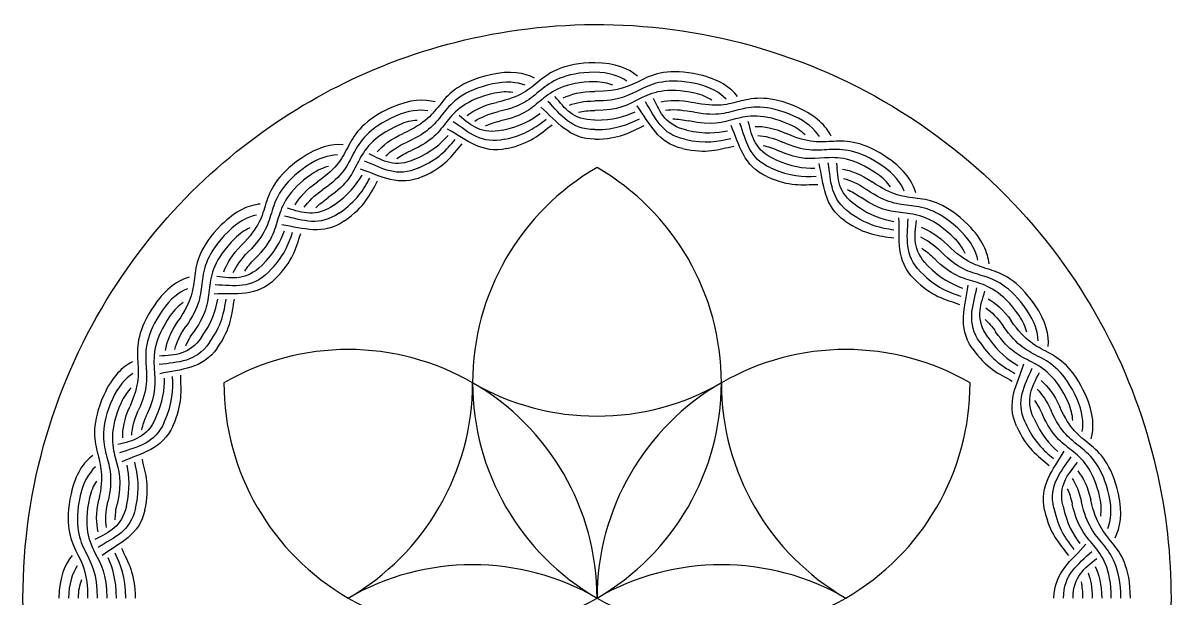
# Model space of a CAD drawing. Extents: x 10 to 130, y 10 to 130.
# Drawn here: x 10.2 to 130.2, y 70 to 130.2 of the extents above; entities that cross this region are included whole.
import ezdxf

# ---------------------------------------------------------------- set-up
doc = ezdxf.new("R2010")
doc.units = 0
doc.layers.add('View001', color=7, linetype='CONTINUOUS')
doc.layers.add('View002', color=7, linetype='CONTINUOUS')

msp = doc.modelspace()

# ---------------------------------------------------------------- linework, layer by layer
at = {"layer": 'View001'}
for centre, start, end in [((83.2404, 92.5167), 120, 180), ((57.2404, 92.5167), 0, 60), ((44.2404, 70), 60, 120), ((96.2404, 70), 60, 120), ((57.2404, 92.5167), 180, -120), ((31.2404, 92.5167), -60, 0), ((44.2404, 70), 0, 60), ((83.2404, 92.5167), 180, -120), ((70.2404, 115.033), -120, -60), ((96.2404, 70), 120, 180), ((57.2404, 92.5167), -60, 0), ((109.24, 92.5167), -180, -120), ((83.2404, 92.5167), -60, 0), ((57.2404, 47.4833), 60, 120), ((83.2404, 47.4833), 60, 120), ((57.2404, 92.5167), -120, -60), ((83.2404, 92.5167), -120, -60)]:
    msp.add_arc(centre, 26, start, end, dxfattribs=at)
msp.add_open_spline([(130.24, 70), (130.241, 74.3281), (129.77, 78.9381), (128.661, 83.6741), (127.555, 88.4063), (125.805, 93.2632), (123.317, 97.9793), (120.835, 102.694), (117.611, 107.26), (113.71, 111.357), (109.814, 115.457), (105.243, 119.077), (100.24, 121.962), (95.2412, 124.852), (89.8201, 127), (84.322, 128.324), (78.8227, 129.654), (73.2563, 130.163), (67.9327, 129.956), (62.6047, 129.752), (57.5232, 128.839), (52.872, 127.431), (48.2161, 126.023), (43.9884, 124.126), (40.2404, 121.962), (36.4919, 119.798), (32.7349, 117.085), (29.1877, 113.757), (25.6426, 110.433), (22.3117, 106.489), (19.4711, 101.976), (16.6295, 97.4698), (14.2869, 92.3947), (12.6894, 86.967), (11.0867, 81.5437), (10.2369, 75.7746), (10.2404, 70), (10.2369, 64.2254), (11.0867, 58.4563), (12.6894, 53.033), (14.2869, 47.6053), (16.6295, 42.5302), (19.4711, 38.0237), (22.3117, 33.5114), (25.6426, 29.5669), (29.1877, 26.2429), (32.7349, 22.9147), (36.4919, 20.2021), (40.2404, 18.0385), (43.9884, 15.874), (48.2161, 13.9766), (52.872, 12.5688), (57.5232, 11.1606), (62.6047, 10.2482), (67.9327, 10.0444), (73.2563, 9.8367), (78.8227, 10.3455), (84.322, 11.6758), (89.8201, 12.9996), (95.2412, 15.1482), (100.24, 18.0385), (105.243, 20.9228), (109.814, 24.5432), (113.71, 28.6429), (117.611, 32.7402), (120.835, 37.3065), (123.317, 42.0207), (125.805, 46.7368), (127.555, 51.5937), (128.661, 56.3259), (129.77, 61.0619), (130.241, 65.6719), (130.24, 70)], degree=3, knots=[0, 0, 0, 0, 0.261799, 0.261799, 0.261799, 0.523599, 0.523599, 0.523599, 0.785398, 0.785398, 0.785398, 1.0472, 1.0472, 1.0472, 1.309, 1.309, 1.309, 1.5708, 1.5708, 1.5708, 1.8326, 1.8326, 1.8326, 2.0944, 2.0944, 2.0944, 2.35619, 2.35619, 2.35619, 2.61799, 2.61799, 2.61799, 2.87979, 2.87979, 2.87979, 3.14159, 3.14159, 3.14159, 3.40339, 3.40339, 3.40339, 3.66519, 3.66519, 3.66519, 3.92699, 3.92699, 3.92699, 4.18879, 4.18879, 4.18879, 4.45059, 4.45059, 4.45059, 4.71239, 4.71239, 4.71239, 4.97419, 4.97419, 4.97419, 5.23599, 5.23599, 5.23599, 5.49779, 5.49779, 5.49779, 5.75959, 5.75959, 5.75959, 6.02139, 6.02139, 6.02139, 6.28319, 6.28319, 6.28319, 6.28319], dxfattribs=at)
at = {"layer": 'View002'}
for points, degree in [([(63.6964, 124.395), (62.6632, 124.934), (61.1932, 125.212), (59.0899, 124.741)], 3), ([(70, 126), (66.7208, 125.973), (65.2898, 124.962), (64.2557, 124.132)], 3), ([(70, 125), (66.7865, 124.98), (65.3863, 123.974), (64.3743, 123.148)], 3), ([(70.0001, 126), (70, 126)], 1), ([(70.0001, 125), (70, 125)], 1), ([(74.4617, 124.607), (73.5742, 125.366), (72.1906, 125.982), (70.0001, 126)], 3), ([(73.3578, 124.085), (72.5572, 124.615), (71.4764, 124.991), (70.0001, 125)], 3), ([(80.9103, 124.741), (77.753, 125.447), (76.1516, 124.802), (74.9495, 124.223)], 3), ([(59.0899, 124.741), (55.9393, 124.036), (54.7715, 122.776), (53.9337, 121.751)], 3), ([(59.3046, 123.776), (56.2122, 123.085), (55.0715, 121.835), (54.2531, 120.816)], 3), ([(62.7402, 123.639), (61.8464, 123.974), (60.723, 124.093), (59.3046, 123.776)], 3), ([(64.2557, 124.132), (63.093, 123.198), (62.3046, 122.42), (59.7339, 121.847)], 3), ([(70, 124), (66.8523, 123.987), (65.4828, 122.987), (64.4928, 122.163)], 3), ([(70.0001, 124), (70, 124)], 1), ([(74.9495, 124.223), (73.6035, 123.574), (72.6679, 122.994), (70.0001, 123)], 3), ([(71.8993, 123.649), (71.3572, 123.866), (70.7291, 123.997), (70.0001, 124)], 3), ([(80.6956, 123.776), (77.5973, 124.469), (76.0269, 123.82), (74.8471, 123.236)], 3), ([(83.7409, 122.194), (83.0764, 122.874), (82.1134, 123.46), (80.6956, 123.776)], 3), ([(84.9201, 122.475), (84.2171, 123.396), (83.0115, 124.271), (80.9103, 124.741)], 3), ([(59.5192, 122.812), (56.4852, 122.135), (55.3715, 120.894), (54.5726, 119.881)], 3), ([(61.4245, 122.891), (60.8534, 122.98), (60.2203, 122.968), (59.5192, 122.812)], 3), ([(64.3743, 123.148), (63.2379, 122.219), (62.466, 121.443), (59.9485, 120.882)], 3), ([(70, 120), (67.742, 120.01), (66.8934, 121.193), (65.8462, 122.474)], 3), ([(66.6951, 122.313), (67.5107, 122.701), (68.5598, 122.997), (70, 123)], 3), ([(70, 123), (70.0001, 123)], 1), ([(74.8471, 123.236), (73.5277, 122.584), (72.6089, 122), (70.0001, 122)], 3), ([(80.481, 122.812), (77.4417, 123.49), (75.9023, 122.837), (74.7446, 122.249)], 3), ([(82.2375, 122.074), (81.7595, 122.397), (81.182, 122.655), (80.481, 122.812)], 3), ([(91.2263, 121.319), (88.285, 122.627), (86.6039, 122.321), (85.3132, 122.002)], 3), ([(48.7738, 121.319), (45.8329, 120.011), (44.9366, 118.56), (44.3079, 117.386)], 3), ([(53.3353, 121.894), (52.2188, 122.211), (50.7333, 122.19), (48.7738, 121.319)], 3), ([(53.9337, 121.751), (53.002, 120.611), (52.3825, 119.677), (49.9849, 118.608)], 3), ([(56.6833, 120.485), (57.3944, 121.033), (58.3457, 121.538), (59.7339, 121.847)], 3), ([(64.4928, 122.163), (63.3828, 121.24), (62.6275, 120.465), (60.1632, 119.918)], 3), ([(70, 118), (67.3123, 118.026), (66.0588, 119.867), (64.3738, 121.346)], 3), ([(70, 119), (67.4919, 119.018), (66.5299, 120.501), (65.1128, 121.959)], 3), ([(67.3518, 121.569), (68.0492, 121.824), (68.9104, 122), (70, 122)], 3), ([(70, 122), (70.0001, 122)], 1), ([(74.7446, 122.249), (73.452, 121.593), (72.55, 121.006), (70.0001, 121)], 3), ([(79.193, 117.024), (76.5713, 117.603), (75.8029, 119.608), (74.4472, 121.478)], 3), ([(79.4077, 117.988), (76.9712, 118.528), (76.3616, 120.178), (75.3038, 121.912)], 3), ([(79.6223, 118.953), (77.4295, 119.439), (76.8845, 120.737), (76.1318, 122.251)], 3), ([(76.9214, 121.906), (77.8006, 122.104), (78.8774, 122.157), (80.2663, 121.847)], 3), ([(85.3132, 122.002), (83.8771, 121.646), (82.834, 121.275), (80.2663, 121.847)], 3), ([(90.8226, 120.415), (87.9327, 121.701), (86.2793, 121.388), (85.008, 121.062)], 3), ([(94.7061, 118.317), (94.1944, 119.36), (93.1856, 120.447), (91.2263, 121.319)], 3), ([(49.1775, 120.415), (46.2875, 119.128), (45.4144, 117.692), (44.8026, 116.526)], 3), ([(52.5602, 120.964), (51.6201, 121.111), (50.5008, 121.004), (49.1775, 120.415)], 3), ([(54.2531, 120.816), (53.3445, 119.685), (52.7398, 118.754), (50.3886, 117.704)], 3), ([(60.3779, 118.953), (58.1851, 118.467), (57.14, 119.412), (55.825, 120.464)], 3), ([(57.4775, 119.901), (58.1011, 120.296), (58.8968, 120.648), (59.9485, 120.882)], 3), ([(60.3779, 118.953), (62.2861, 119.376), (63.3081, 119.978), (64.2825, 120.693)], 3), ([(60.5925, 117.988), (62.8151, 118.481), (63.8021, 119.236), (64.9146, 120.097)], 3), ([(68.3172, 120.837), (68.8054, 120.94), (69.3626, 121.001), (70, 121)], 3), ([(70, 121), (70.0001, 121)], 1), ([(70.0001, 120), (71.9713, 120.009), (73.1007, 120.375), (74.2133, 120.86)], 3), ([(70.0001, 119), (72.292, 119.016), (73.4181, 119.54), (74.6982, 120.14)], 3), ([(77.3955, 121.04), (78.1293, 121.135), (78.9995, 121.116), (80.0516, 120.882)], 3), ([(78.1719, 120.12), (78.6681, 120.114), (79.2207, 120.055), (79.837, 119.918)], 3), ([(84.7027, 120.122), (83.3141, 119.753), (82.2998, 119.37), (79.837, 119.918)], 3), ([(85.008, 121.062), (83.5956, 120.7), (82.5669, 120.323), (80.0516, 120.882)], 3), ([(90.4189, 119.511), (87.5804, 120.776), (85.9547, 120.455), (84.7027, 120.122)], 3), ([(93.4932, 118.268), (92.9737, 119.066), (92.1459, 119.826), (90.8226, 120.415)], 3), ([(49.5812, 119.511), (46.7421, 118.246), (45.8923, 116.823), (45.2974, 115.665)], 3), ([(51.429, 119.968), (50.8527, 119.941), (50.2362, 119.803), (49.5812, 119.511)], 3), ([(54.5726, 119.881), (53.687, 118.758), (53.0972, 117.831), (50.7923, 116.8)], 3), ([(60.8072, 117.024), (58.1848, 116.444), (56.6306, 117.935), (54.6257, 119.059)], 3), ([(60.5925, 117.988), (58.1558, 117.449), (56.8999, 118.686), (55.219, 119.81)], 3), ([(58.5692, 119.397), (59.0209, 119.601), (59.547, 119.781), (60.1632, 119.918)], 3), ([(60.8072, 117.024), (63.3509, 117.586), (64.221, 118.514), (65.5365, 119.507)], 3), ([(70.0001, 120), (70, 120)], 1), ([(70.0001, 119), (70, 119)], 1), ([(70.0001, 118), (72.6195, 118.025), (73.6655, 118.743), (75.1741, 119.429)], 3), ([(79.6223, 118.953), (81.5308, 118.53), (82.7126, 118.643), (83.8957, 118.881)], 3), ([(87.9967, 114.089), (85.5339, 115.195), (85.1563, 117.389), (84.2524, 119.433)], 3), ([(88.4004, 114.993), (86.1113, 116.019), (85.8462, 117.775), (85.1771, 119.678)], 3), ([(88.8041, 115.896), (86.75, 116.816), (86.4665, 118.243), (86.0544, 119.838)], 3), ([(86.7541, 119.34), (87.6535, 119.353), (88.716, 119.187), (90.0152, 118.607)], 3), ([(91.9938, 118.442), (91.5886, 118.853), (91.074, 119.219), (90.4189, 119.511)], 3), ([(47.2585, 116.668), (47.8514, 117.347), (48.6856, 118.028), (49.9849, 118.608)], 3), ([(48.1543, 116.249), (48.6909, 116.761), (49.403, 117.264), (50.3886, 117.704)], 3), ([(51.196, 115.896), (52.9858, 116.698), (53.8695, 117.506), (54.6714, 118.404)], 3), ([(51.5997, 114.993), (53.6859, 115.928), (54.5079, 116.885), (55.4121, 117.954)], 3), ([(70.0001, 118), (70, 118)], 1), ([(79.4077, 117.988), (81.6305, 117.496), (82.8485, 117.764), (84.2187, 118.078)], 3), ([(87.0404, 118.396), (87.7779, 118.339), (88.6259, 118.144), (89.6115, 117.704)], 3), ([(94.5178, 116.909), (93.0645, 116.824), (91.9644, 116.653), (89.6115, 117.704)], 3), ([(95.0003, 117.776), (93.5262, 117.701), (92.4141, 117.537), (90.0152, 118.607)], 3), ([(100.687, 115.994), (98.037, 117.827), (96.3339, 117.845), (95.0003, 117.776)], 3), ([(43.6919, 117.414), (42.5324, 117.515), (41.0781, 117.215), (39.3134, 115.994)], 3), ([(44.3079, 117.386), (43.6142, 116.09), (43.1771, 115.043), (41.0148, 113.543)], 3), ([(44.8026, 116.526), (44.1287, 115.242), (43.7047, 114.199), (41.5819, 112.726)], 3), ([(51.196, 115.896), (49.1356, 114.974), (47.9143, 115.701), (46.418, 116.481)], 3), ([(49.3281, 115.969), (49.7325, 116.26), (50.2142, 116.542), (50.7923, 116.8)], 3), ([(52.0034, 114.089), (54.3915, 115.161), (55.0706, 116.272), (56.1422, 117.51)], 3), ([(79.193, 117.024), (81.7369, 116.461), (82.9271, 116.935), (84.5363, 117.284)], 3), ([(87.6141, 117.337), (88.0996, 117.23), (88.6297, 117.059), (89.2078, 116.8)], 3), ([(94.0353, 116.043), (92.6028, 115.947), (91.5148, 115.768), (89.2078, 116.8)], 3), ([(100.12, 115.177), (97.5137, 116.981), (95.8349, 116.987), (94.5178, 116.909)], 3), ([(39.3134, 115.994), (36.6628, 114.161), (36.047, 112.574), (35.64, 111.298)], 3), ([(43.1079, 116.35), (42.154, 116.318), (41.0735, 116.003), (39.8805, 115.177)], 3), ([(45.2974, 115.665), (44.6432, 114.393), (44.2322, 113.356), (42.149, 111.909)], 3), ([(51.5997, 114.993), (49.3068, 113.965), (47.8175, 114.938), (45.948, 115.72)], 3), ([(88.8041, 115.896), (90.5958, 115.094), (91.79, 114.972), (92.9999, 114.976)], 3), ([(96.1498, 109.457), (93.9128, 111.016), (93.9535, 113.261), (93.4584, 115.451)], 3), ([(99.5525, 114.36), (96.9903, 116.135), (95.3359, 116.129), (94.0353, 116.043)], 3), ([(96.7169, 110.274), (94.6407, 111.719), (94.7092, 113.512), (94.4169, 115.513)], 3), ([(97.284, 111.092), (95.4226, 112.386), (95.4125, 113.852), (95.3121, 115.503)], 3), ([(103.558, 112.396), (103.244, 113.519), (102.452, 114.773), (100.687, 115.994)], 3), ([(39.8805, 115.177), (37.2735, 113.373), (36.6771, 111.803), (36.2843, 110.538)], 3), ([(40.4476, 114.36), (37.8842, 112.584), (37.3071, 111.032), (36.9287, 109.778)], 3), ([(42.183, 115.155), (41.6201, 115.021), (41.0387, 114.77), (40.4476, 114.36)], 3), ([(42.7161, 111.092), (44.3369, 112.219), (45.0598, 113.189), (45.6784, 114.228)], 3), ([(52.0034, 114.089), (49.5315, 112.979), (47.6962, 114.144), (45.5076, 114.866)], 3), ([(87.9967, 114.089), (90.3891, 113.015), (91.6763, 113.246), (93.3247, 113.276)], 3), ([(88.4004, 114.993), (90.4895, 114.056), (91.7552, 114.079), (93.1634, 114.121)], 3), ([(95.9067, 114.878), (96.7964, 114.72), (97.8117, 114.357), (98.9854, 113.543)], 3), ([(100.906, 113.014), (100.583, 113.494), (100.144, 113.951), (99.5525, 114.36)], 3), ([(102.353, 112.568), (101.988, 113.451), (101.313, 114.351), (100.12, 115.177)], 3), ([(38.6823, 111.125), (39.1435, 111.905), (39.8409, 112.729), (41.0148, 113.543)], 3), ([(43.2832, 110.275), (45.1738, 111.59), (45.8099, 112.701), (46.4957, 113.928)], 3), ([(43.8504, 109.458), (46.0156, 110.966), (46.4852, 112.207), (47.3021, 113.632)], 3), ([(96.0097, 113.893), (96.727, 113.696), (97.527, 113.344), (98.4183, 112.726)], 3), ([(103.749, 111.809), (102.287, 112), (101.149, 112.043), (98.9854, 113.543)], 3), ([(39.6438, 110.876), (40.0802, 111.48), (40.6905, 112.107), (41.5819, 112.726)], 3), ([(40.8553, 110.816), (41.2016, 111.178), (41.6256, 111.545), (42.149, 111.909)], 3), ([(96.3764, 112.739), (96.8361, 112.541), (97.3278, 112.272), (97.8511, 111.909)], 3), ([(102.481, 110.272), (101.054, 110.437), (99.9362, 110.46), (97.8511, 111.909)], 3), ([(103.115, 111.04), (101.67, 111.219), (100.543, 111.251), (98.4183, 112.726)], 3), ([(109.03, 109.03), (106.749, 111.311), (105.078, 111.634), (103.749, 111.809)], 3), ([(35.0276, 111.215), (33.8659, 111.105), (32.4888, 110.549), (30.9702, 109.03)], 3), ([(35.64, 111.298), (35.1923, 109.895), (34.9488, 108.779), (33.0849, 106.915)], 3), ([(36.2843, 110.538), (35.8532, 109.15), (35.6209, 108.041), (33.7899, 106.21)], 3), ([(42.7161, 111.092), (40.8498, 109.794), (39.504, 110.29), (37.8867, 110.787)], 3), ([(97.284, 111.092), (98.906, 109.964), (100.07, 109.623), (101.264, 109.407)], 3), ([(108.325, 108.325), (106.08, 110.569), (104.43, 110.878), (103.115, 111.04)], 3), ([(34.6447, 110.059), (33.7099, 109.856), (32.7023, 109.352), (31.6751, 108.325)], 3), ([(36.9287, 109.778), (36.5141, 108.405), (36.2931, 107.304), (34.4948, 105.505)], 3), ([(43.8504, 109.458), (41.6069, 107.894), (39.569, 108.711), (37.2811, 109.027)], 3), ([(43.2832, 110.275), (41.2044, 108.828), (39.5461, 109.518), (37.5613, 109.95)], 3), ([(96.1498, 109.457), (98.3181, 107.947), (99.648, 107.937), (101.278, 107.669)], 3), ([(96.7169, 110.274), (98.6095, 108.957), (99.8745, 108.746), (101.271, 108.532)], 3), ([(103.391, 103.39), (101.455, 105.326), (101.895, 107.539), (101.804, 109.792)], 3), ([(104.095, 104.095), (102.3, 105.891), (102.687, 107.651), (102.762, 109.68)], 3), ([(107.62, 107.62), (105.412, 109.828), (103.782, 110.121), (102.481, 110.272)], 3), ([(104.8, 104.8), (103.189, 106.412), (103.44, 107.828), (103.643, 109.507)], 3), ([(30.9702, 109.03), (28.6893, 106.749), (28.3656, 105.078), (28.1913, 103.749)], 3), ([(31.6751, 108.325), (29.4305, 106.08), (29.1223, 104.43), (28.9597, 103.115)], 3), ([(33.9482, 108.714), (33.4173, 108.481), (32.8893, 108.129), (32.38, 107.62)], 3), ([(35.1997, 104.8), (36.6001, 106.201), (37.1414, 107.291), (37.5651, 108.427)], 3), ([(35.9047, 104.095), (37.5394, 105.73), (37.9709, 106.944), (38.427, 108.28)], 3), ([(36.6096, 103.391), (38.4832, 105.264), (38.7281, 106.579), (39.278, 108.134)], 3), ([(104.118, 108.784), (104.967, 108.468), (105.903, 107.927), (106.915, 106.915)], 3), ([(110.059, 105.355), (109.856, 106.29), (109.352, 107.298), (108.325, 108.325)], 3), ([(111.214, 104.972), (111.105, 106.134), (110.549, 107.511), (109.03, 109.03)], 3), ([(32.38, 107.62), (30.1716, 105.412), (29.8789, 103.782), (29.7282, 102.481)], 3), ([(31.2161, 104.118), (31.5324, 104.967), (32.0729, 105.903), (33.0849, 106.915)], 3), ([(104.042, 107.792), (104.715, 107.469), (105.441, 106.979), (106.21, 106.21)], 3), ([(111.298, 104.36), (109.895, 104.808), (108.779, 105.051), (106.915, 106.915)], 3), ([(108.714, 106.052), (108.481, 106.583), (108.129, 107.111), (107.62, 107.62)], 3), ([(32.2076, 104.042), (32.5306, 104.715), (33.0209, 105.441), (33.7899, 106.21)], 3), ([(104.197, 106.587), (104.616, 106.31), (105.054, 105.957), (105.505, 105.505)], 3), ([(110.538, 103.716), (109.15, 104.147), (108.041, 104.379), (106.21, 106.21)], 3), ([(35.1997, 104.8), (33.5883, 103.189), (32.1717, 103.44), (30.4926, 103.643)], 3), ([(33.4126, 104.197), (33.6899, 104.616), (34.043, 105.053), (34.4948, 105.505)], 3), ([(104.8, 104.8), (106.201, 103.4), (107.29, 102.859), (108.427, 102.435)], 3), ([(109.778, 103.071), (108.405, 103.486), (107.304, 103.707), (105.505, 105.505)], 3), ([(27.6041, 103.558), (26.4814, 103.244), (25.2265, 102.452), (24.0057, 100.687)], 3), ([(28.1913, 103.749), (27.9995, 102.287), (27.9574, 101.149), (26.457, 98.9854)], 3), ([(36.6096, 103.391), (34.674, 101.455), (32.4606, 101.895), (30.2078, 101.804)], 3), ([(35.9047, 104.095), (34.1088, 102.3), (32.3487, 102.687), (30.3204, 102.762)], 3), ([(103.391, 103.39), (105.264, 101.517), (106.579, 101.272), (108.134, 100.722)], 3), ([(104.095, 104.095), (105.73, 102.461), (106.944, 102.029), (108.28, 101.573)], 3), ([(115.177, 100.119), (113.372, 102.726), (111.803, 103.323), (110.538, 103.716)], 3), ([(115.994, 100.687), (114.161, 103.337), (112.574, 103.953), (111.298, 104.36)], 3), ([(27.4323, 102.353), (26.5494, 101.988), (25.6487, 101.313), (24.8228, 100.12)], 3), ([(28.9597, 103.115), (28.7812, 101.67), (28.7485, 100.543), (27.2741, 98.4182)], 3), ([(29.7282, 102.481), (29.5628, 101.054), (29.5397, 99.9361), (28.0913, 97.8511)], 3), ([(109.457, 96.1496), (107.894, 98.393), (108.711, 100.431), (109.027, 102.719)], 3), ([(110.275, 96.7167), (108.828, 98.7955), (109.518, 100.454), (109.95, 102.439)], 3), ([(114.36, 99.5523), (112.584, 102.116), (111.032, 102.693), (109.778, 103.071)], 3), ([(111.092, 97.2838), (109.794, 99.1502), (110.29, 100.496), (110.787, 102.113)], 3), ([(26.986, 100.906), (26.5057, 100.583), (26.0494, 100.144), (25.6399, 99.5525)], 3), ([(28.9084, 97.284), (30.0362, 98.9061), (30.3765, 100.07), (30.593, 101.264)], 3), ([(29.7255, 96.7169), (31.0428, 98.6095), (31.2537, 99.8745), (31.4675, 101.271)], 3), ([(30.5426, 96.1497), (32.0533, 98.318), (32.0632, 99.648), (32.3313, 101.278)], 3), ([(111.125, 101.318), (111.905, 100.856), (112.729, 100.159), (113.543, 98.9852)], 3), ([(24.0056, 100.687), (22.1727, 98.037), (22.1553, 96.3339), (22.2236, 95.0003)], 3), ([(24.8228, 100.12), (23.0187, 97.5136), (23.0129, 95.8349), (23.0904, 94.5178)], 3), ([(110.876, 100.356), (111.48, 99.9197), (112.107, 99.3094), (112.726, 98.4181)], 3), ([(116.35, 96.8921), (116.318, 97.8459), (116.003, 98.9265), (115.177, 100.119)], 3), ([(117.414, 96.308), (117.515, 97.4676), (117.215, 98.9218), (115.994, 100.687)], 3), ([(25.6399, 99.5525), (23.8647, 96.9903), (23.8706, 95.3359), (23.9573, 94.0353)], 3), ([(25.1216, 95.9066), (25.2797, 96.7964), (25.6431, 97.8117), (26.457, 98.9854)], 3), ([(26.1072, 96.0097), (26.3038, 96.727), (26.6556, 97.527), (27.2741, 98.4182)], 3), ([(110.816, 99.1446), (111.178, 98.7984), (111.545, 98.3743), (111.909, 97.8509)], 3), ([(116.526, 95.1973), (115.242, 95.8712), (114.199, 96.2953), (112.726, 98.4181)], 3), ([(117.386, 95.692), (116.09, 96.3857), (115.043, 96.8228), (113.543, 98.9852)], 3), ([(115.155, 97.8169), (115.021, 98.3798), (114.77, 98.9612), (114.36, 99.5523)], 3), ([(28.9084, 97.284), (27.6141, 95.4226), (26.1481, 95.4125), (24.4974, 95.3121)], 3), ([(27.2613, 96.3764), (27.4588, 96.8361), (27.7277, 97.3278), (28.0913, 97.8511)], 3), ([(111.092, 97.2838), (112.219, 95.6631), (113.189, 94.9401), (114.228, 94.3216)], 3), ([(115.665, 94.7026), (114.393, 95.3567), (113.356, 95.7677), (111.909, 97.8509)], 3), ([(29.7255, 96.7169), (28.2805, 94.6407), (26.4879, 94.7091), (24.4869, 94.4168)], 3), ([(30.5426, 96.1497), (28.9841, 93.9128), (26.7387, 93.9535), (24.5491, 93.4584)], 3), ([(109.457, 96.1496), (110.966, 93.9843), (112.207, 93.5147), (113.632, 92.6978)], 3), ([(110.275, 96.7167), (111.59, 94.8261), (112.701, 94.19), (113.928, 93.5043)], 3), ([(22.2236, 95.0003), (22.2991, 93.5262), (22.4629, 92.414), (21.3925, 90.0152)], 3), ([(120.415, 90.8224), (119.128, 93.7125), (117.692, 94.5855), (116.526, 95.1973)], 3), ([(121.319, 91.2261), (120.011, 94.1671), (118.56, 95.0634), (117.386, 95.692)], 3), ([(21.6827, 94.7061), (20.6403, 94.1944), (19.5528, 93.1856), (18.6814, 91.2263)], 3), ([(23.0904, 94.5178), (23.1759, 93.0645), (23.3473, 91.9644), (22.2962, 89.6115)], 3), ([(23.9573, 94.0353), (24.0528, 92.6028), (24.2318, 91.5148), (23.1999, 89.2078)], 3), ([(114.089, 87.9965), (112.979, 90.4684), (114.144, 92.3037), (114.866, 94.4923)], 3), ([(114.993, 88.4002), (113.965, 90.6932), (114.938, 92.1824), (115.719, 94.0519)], 3), ([(119.511, 90.4187), (118.246, 93.2578), (116.823, 94.1077), (115.665, 94.7026)], 3), ([(21.7321, 93.4932), (20.9342, 92.9737), (20.1743, 92.1459), (19.5851, 90.8226)], 3), ([(24.1036, 88.8041), (24.906, 90.5957), (25.0275, 91.79), (25.0237, 92.9999)], 3), ([(25.0073, 88.4004), (25.9441, 90.4895), (25.9214, 91.7552), (25.8788, 93.1634)], 3), ([(25.911, 87.9967), (26.9853, 90.389), (26.7543, 91.6763), (26.7235, 93.3247)], 3), ([(115.896, 88.8039), (114.974, 90.8644), (115.701, 92.0856), (116.481, 93.5819)], 3), ([(116.668, 92.7415), (117.347, 92.1485), (118.028, 91.3143), (118.608, 90.015)], 3), ([(18.6814, 91.2263), (17.3734, 88.285), (17.6787, 86.6039), (17.9983, 85.3132)], 3), ([(21.558, 91.9938), (21.147, 91.5886), (20.7807, 91.0739), (20.4888, 90.4189)], 3), ([(116.249, 91.8456), (116.761, 91.309), (117.264, 90.5969), (117.704, 89.6113)], 3), ([(121.894, 86.6646), (122.211, 87.7811), (122.19, 89.2667), (121.319, 91.2261)], 3), ([(19.5851, 90.8226), (18.2985, 87.9327), (18.6117, 86.2793), (18.938, 85.0079)], 3), ([(20.4888, 90.4189), (19.2237, 87.5803), (19.5447, 85.9547), (19.8776, 84.7027)], 3), ([(20.6603, 86.7541), (20.6472, 87.6535), (20.8128, 88.716), (21.3925, 90.0152)], 3), ([(115.969, 90.6719), (116.26, 90.2675), (116.542, 89.7858), (116.8, 89.2076)], 3), ([(121.751, 86.0662), (120.611, 86.9979), (119.677, 87.6174), (118.608, 90.015)], 3), ([(119.968, 88.571), (119.941, 89.1472), (119.803, 89.7637), (119.511, 90.4187)], 3), ([(120.964, 87.4397), (121.111, 88.3798), (121.004, 89.4991), (120.415, 90.8224)], 3), ([(24.1036, 88.8041), (23.1837, 86.7499), (21.757, 86.4665), (20.1624, 86.0544)], 3), ([(21.6042, 87.0403), (21.6614, 87.7779), (21.8559, 88.6259), (22.2962, 89.6115)], 3), ([(22.6631, 87.614), (22.7701, 88.0996), (22.9413, 88.6297), (23.1999, 89.2078)], 3), ([(115.896, 88.8039), (116.698, 87.0141), (117.506, 86.1305), (118.404, 85.3286)], 3), ([(119.881, 85.4273), (118.758, 86.3129), (117.831, 86.9028), (116.8, 89.2076)], 3), ([(120.816, 85.7468), (119.685, 86.6554), (118.754, 87.2601), (117.704, 89.6113)], 3), ([(25.0073, 88.4004), (23.9808, 86.1113), (22.2255, 85.8462), (20.3223, 85.1771)], 3), ([(25.911, 87.9967), (24.8051, 85.5339), (22.6111, 85.1563), (20.5667, 84.2524)], 3), ([(114.089, 87.9965), (115.161, 85.6085), (116.272, 84.9293), (117.51, 83.8578)], 3), ([(114.993, 88.4002), (115.928, 86.3141), (116.885, 85.4921), (117.954, 84.5879)], 3), ([(17.9983, 85.3132), (18.3539, 83.8771), (18.7252, 82.834), (18.153, 80.2663)], 3), ([(117.024, 79.1928), (116.444, 81.8151), (117.935, 83.3693), (119.059, 85.3742)], 3), ([(122.812, 80.4807), (122.135, 83.5148), (120.894, 84.6284), (119.881, 85.4273)], 3), ([(123.776, 80.6954), (123.085, 83.7877), (121.835, 84.9284), (120.816, 85.7468)], 3), ([(124.741, 80.91), (124.036, 84.0607), (122.776, 85.2284), (121.751, 86.0662)], 3), ([(17.5252, 84.9201), (16.6042, 84.217), (15.7291, 83.0114), (15.259, 80.9102)], 3), ([(18.938, 85.0079), (19.3004, 83.5956), (19.6774, 82.5669), (19.1177, 80.0516)], 3), ([(19.8776, 84.7027), (20.2468, 83.3141), (20.6295, 82.2998), (20.0823, 79.837)], 3), ([(22.0116, 79.4076), (22.5039, 81.6305), (22.2363, 82.8485), (21.9224, 84.2187)], 3), ([(22.9763, 79.193), (23.5387, 81.7368), (23.0649, 82.9271), (22.7162, 84.5363)], 3), ([(117.988, 79.4074), (117.449, 81.8441), (118.686, 83.1), (119.81, 84.7809)], 3), ([(118.953, 79.6221), (118.467, 81.8148), (119.412, 82.8599), (120.464, 84.1749)], 3), ([(17.8058, 83.7409), (17.1256, 83.0764), (16.5405, 82.1133), (16.2237, 80.6956)], 3), ([(21.047, 79.6223), (21.4703, 81.5307), (21.3565, 82.7126), (21.1187, 83.8957)], 3), ([(120.485, 83.3167), (121.033, 82.6056), (121.538, 81.6542), (121.847, 80.2661)], 3), ([(17.9258, 82.2375), (17.6027, 81.7595), (17.3448, 81.1819), (17.1883, 80.4809)], 3), ([(119.901, 82.5225), (120.296, 81.8988), (120.648, 81.1031), (120.882, 80.0514)], 3), ([(15.259, 80.9102), (14.5526, 77.7529), (15.1975, 76.1515), (15.777, 74.9495)], 3), ([(16.2237, 80.6956), (15.5314, 77.5973), (16.1803, 76.0269), (16.7638, 74.847)], 3), ([(17.1883, 80.4809), (16.5101, 77.4416), (17.1631, 75.9023), (17.7507, 74.7446)], 3), ([(119.397, 81.4307), (119.601, 80.979), (119.781, 80.4529), (119.918, 79.8367)], 3), ([(122.891, 78.5754), (122.98, 79.1465), (122.968, 79.7796), (122.812, 80.4807)], 3), ([(123.639, 77.2598), (123.974, 78.1536), (124.093, 79.277), (123.776, 80.6954)], 3), ([(124.395, 76.3036), (124.934, 77.3368), (125.212, 78.8068), (124.741, 80.91)], 3), ([(21.047, 79.6223), (20.5605, 77.4295), (19.2629, 76.8844), (17.7494, 76.1318)], 3), ([(18.0937, 76.9213), (17.8964, 77.8005), (17.8435, 78.8774), (18.153, 80.2663)], 3), ([(22.0116, 79.4076), (21.472, 76.9712), (19.8221, 76.3615), (18.0883, 75.3038)], 3), ([(18.96, 77.3955), (18.865, 78.1292), (18.8835, 78.9995), (19.1177, 80.0516)], 3), ([(19.8796, 78.1719), (19.8852, 78.6681), (19.9454, 79.2207), (20.0823, 79.837)], 3), ([(117.988, 79.4075), (118.481, 77.1849), (119.236, 76.1979), (120.097, 75.0854)], 3), ([(118.953, 79.6221), (119.376, 77.7138), (119.978, 76.6919), (120.693, 75.7175)], 3), ([(122.163, 75.5071), (121.24, 76.6171), (120.465, 77.3724), (119.918, 79.8368)], 3), ([(123.148, 75.6257), (122.219, 76.762), (121.443, 77.5339), (120.882, 80.0514)], 3), ([(124.132, 75.7442), (123.198, 76.9069), (122.42, 77.6954), (121.847, 80.2661)], 3), ([(22.9763, 79.193), (22.3966, 76.5713), (20.3922, 75.8029), (18.5221, 74.4472)], 3), ([(117.024, 79.1928), (117.586, 76.6491), (118.514, 75.779), (119.507, 74.4634)], 3), ([(118, 69.9999), (118.026, 72.6877), (119.867, 73.9412), (121.346, 75.6261)], 3), ([(125, 69.9999), (124.98, 73.2134), (123.974, 74.6136), (123.148, 75.6257)], 3), ([(126, 69.9999), (125.973, 73.2791), (124.962, 74.7101), (124.132, 75.7442)], 3), ([(15.393, 74.4617), (14.6341, 73.5742), (14.0178, 72.1906), (14, 70.0001)], 3), ([(15.777, 74.9495), (16.4259, 73.6034), (17.0058, 72.6678), (17, 70.0001)], 3), ([(16.7638, 74.847), (17.4164, 73.5277), (18, 72.6089), (18, 70.0001)], 3), ([(17.7507, 74.7446), (18.4068, 73.4519), (18.9942, 72.55), (19, 70.0001)], 3), ([(21, 70.0001), (20.9837, 72.2919), (20.4602, 73.4181), (19.8599, 74.6982)], 3), ([(22, 70.0001), (21.9746, 72.6195), (21.257, 73.6655), (20.571, 75.1741)], 3), ([(119, 69.9999), (119.018, 72.508), (120.501, 73.47), (121.959, 74.8872)], 3), ([(124, 69.9999), (123.987, 73.1477), (122.987, 74.5172), (122.163, 75.5071)], 3), ([(15.9149, 73.3578), (15.3851, 72.5572), (15.0092, 71.4763), (15, 70.0001)], 3), ([(20, 70.0001), (19.9909, 71.9712), (19.6251, 73.1007), (19.1396, 74.2132)], 3), ([(120, 69.9999), (120.01, 72.258), (121.193, 73.1066), (122.474, 74.1538)], 3), ([(122.313, 73.3049), (122.701, 72.4893), (122.997, 71.4402), (123, 69.9999)], 3), ([(121.569, 72.6481), (121.824, 71.9507), (122, 71.0895), (122, 69.9999)], 3), ([(16.3509, 71.8992), (16.1343, 71.3572), (16.0031, 70.7291), (16, 70.0001)], 3), ([(120.837, 71.6827), (120.94, 71.1946), (121.001, 70.6373), (121, 69.9999)], 3)]:
    msp.add_open_spline(points, degree=degree, dxfattribs=at)

doc.saveas('drawing.dxf')
